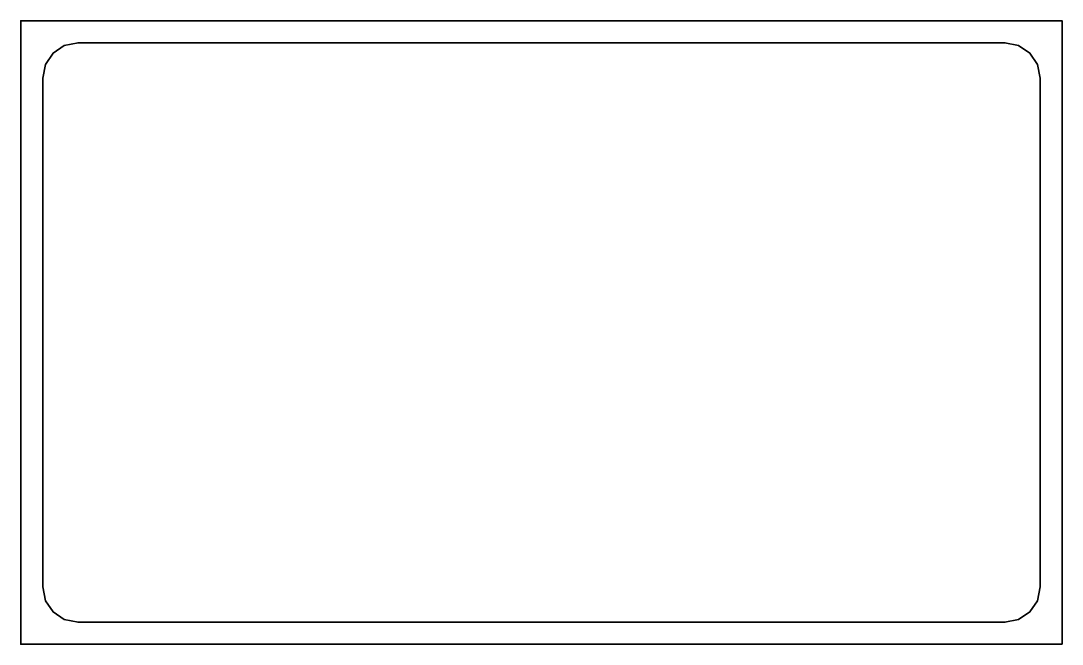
# Model space of a CAD drawing. Header units: millimetres. Extents: x 115 to 591, y 210 to 495.
import ezdxf

# ---------------------------------------------------------------- set-up
doc = ezdxf.new("R2010")
doc.units = ezdxf.units.MM
doc.header["$MEASUREMENT"] = 0
doc.layers.get('0').update_dxf_attribs({"lineweight": 0})
doc.layers.add('Safety', color=7, linetype='Continuous', lineweight=0)

msp = doc.modelspace()

# ---------------------------------------------------------------- linework, layer by layer
at = {"color": 1, "lineweight": 35, "true_color": 0xff0000}
msp.add_lwpolyline([(124.95, 469.08), (126.23, 475.38), (129.7, 480.53), (134.84, 484), (141.15, 485.27), (564.76, 485.27), (571.06, 484), (576.21, 480.53), (579.68, 475.38), (580.95, 469.08), (580.95, 236.47), (579.68, 230.17), (576.21, 225.02), (571.06, 221.55), (564.76, 220.28), (141.15, 220.28), (134.84, 221.55), (129.7, 225.02), (126.23, 230.17), (124.95, 236.47)], close=True, dxfattribs=at)
at = {"layer": 'Safety', "color": 1, "lineweight": 35, "true_color": 0xff0000}
msp.add_lwpolyline([(590.95, 210.28), (114.95, 210.28), (114.95, 495.27), (590.95, 495.27)], close=True, dxfattribs=at)

doc.saveas('drawing.dxf')
